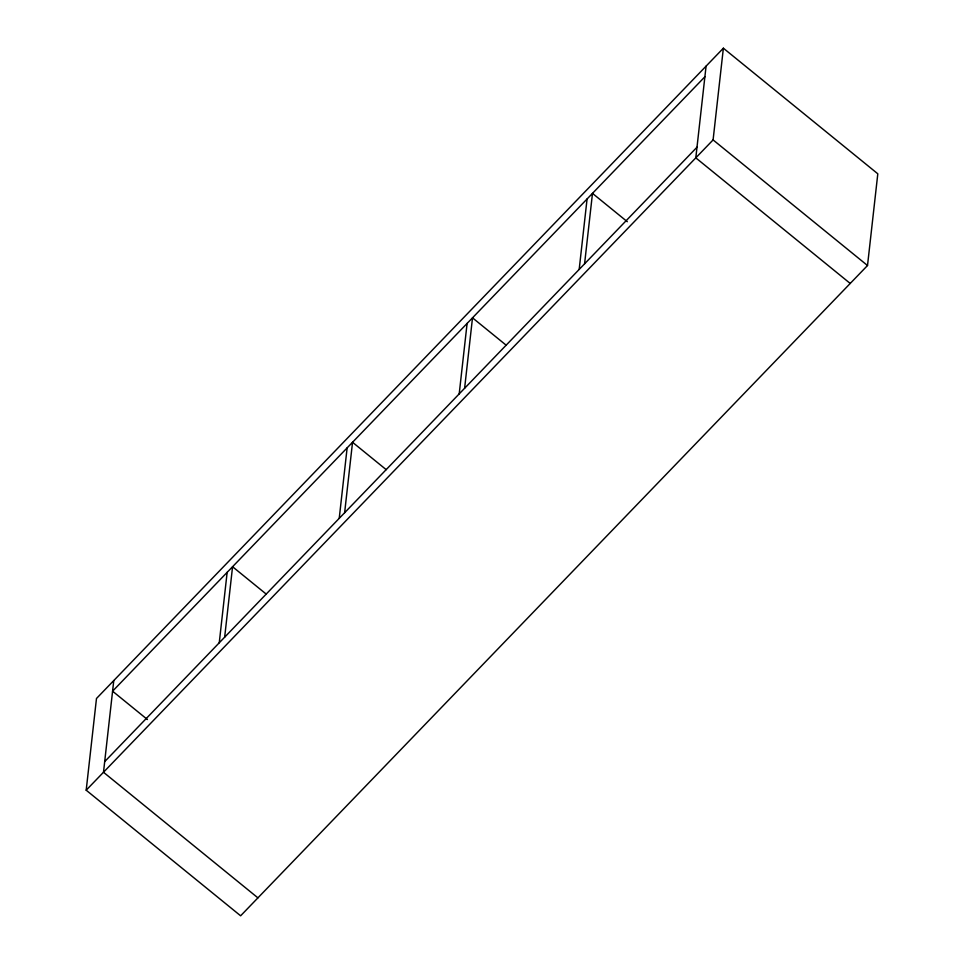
<?xml version="1.0" encoding="UTF-8"?>
<svg xmlns="http://www.w3.org/2000/svg" width="964" height="964" viewBox="0 0 964 964"><rect width="100%" height="100%" fill="white"/><g stroke="black" fill="none" stroke-linecap="round" stroke-linejoin="round"><path stroke-width="1.45" d="M86.194 790.203L96.484 698.49L723.374 48.2L877.806 173.797L867.516 265.51L240.626 915.8L86.194 790.203L713.095 139.913L723.374 48.2M113.776 680.548L103.497 772.26L257.918 897.858M219.25 642.783L227.155 572.339M224.66 637.18L232.565 566.736L266.233 594.113M339.232 518.331L347.136 447.886M344.63 512.728L352.535 442.283L386.203 469.661M459.201 393.878L467.106 323.434M464.612 388.275L472.505 317.831L506.184 345.208M579.183 269.426L587.076 198.982M584.582 263.823L592.486 193.378L627.311 221.708M706.082 66.142L695.803 157.855L850.224 283.452M704.889 76.771L112.583 691.188L147.42 719.518M104.69 761.632L696.996 147.215M713.095 139.913L867.516 265.51"/></g></svg>
